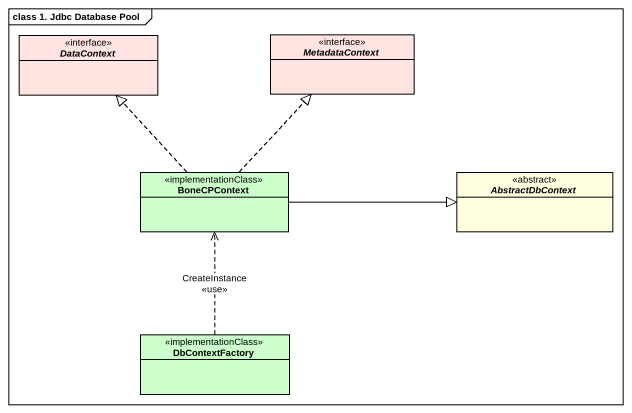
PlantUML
@startuml
mainframe class 1. Jdbc Database Pool
hide circle
hide empty members
interface MetadataContext #FFE4E1
interface DataContext <<interface>> #FFE4E1
class BoneCPContext <<implementationClass>> #CCFFCC
abstract class AbstractDbContext <<abstract>> #FFFFE0
class DbContextFactory <<implementationClass>> #CCFFCC
BoneCPContext .up.|> MetadataContext
BoneCPContext .up.|> DataContext
BoneCPContext -right-|> AbstractDbContext
DbContextFactory .up.> BoneCPContext : CreateInstance\n<<use>>
@enduml
